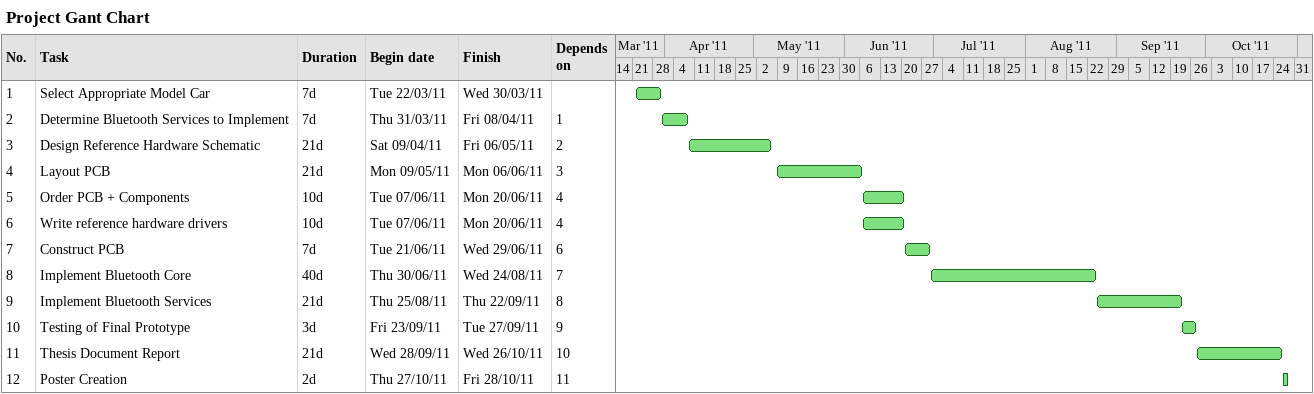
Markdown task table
Project Gant Chart

| ID | Task | Duration | Start | Finish | Predecessors |
|---|---|---|---|---|---|
| 1 | Select Appropriate Model Car | 7d | 2011-03-22 | 2011-03-30 |  |
| 2 | Determine Bluetooth Services to Implement | 7d | 2011-03-31 | 2011-04-08 | 1 |
| 3 | Design Reference Hardware Schematic | 21d | 2011-04-09 | 2011-05-06 | 2 |
| 4 | Layout PCB | 21d | 2011-05-09 | 2011-06-06 | 3 |
| 5 | Order PCB + Components | 10d | 2011-06-07 | 2011-06-20 | 4 |
| 6 | Write reference hardware drivers | 10d | 2011-06-07 | 2011-06-20 | 4 |
| 7 | Construct PCB | 7d | 2011-06-21 | 2011-06-29 | 6 |
| 8 | Implement Bluetooth Core | 40d | 2011-06-30 | 2011-08-24 | 7 |
| 9 | Implement Bluetooth Services | 21d | 2011-08-25 | 2011-09-22 | 8 |
| 10 | Testing of Final Prototype | 3d | 2011-09-23 | 2011-09-27 | 9 |
| 11 | Thesis Document Report | 21d | 2011-09-28 | 2011-10-26 | 10 |
| 12 | Poster Creation | 2d | 2011-10-27 | 2011-10-28 | 11 |
